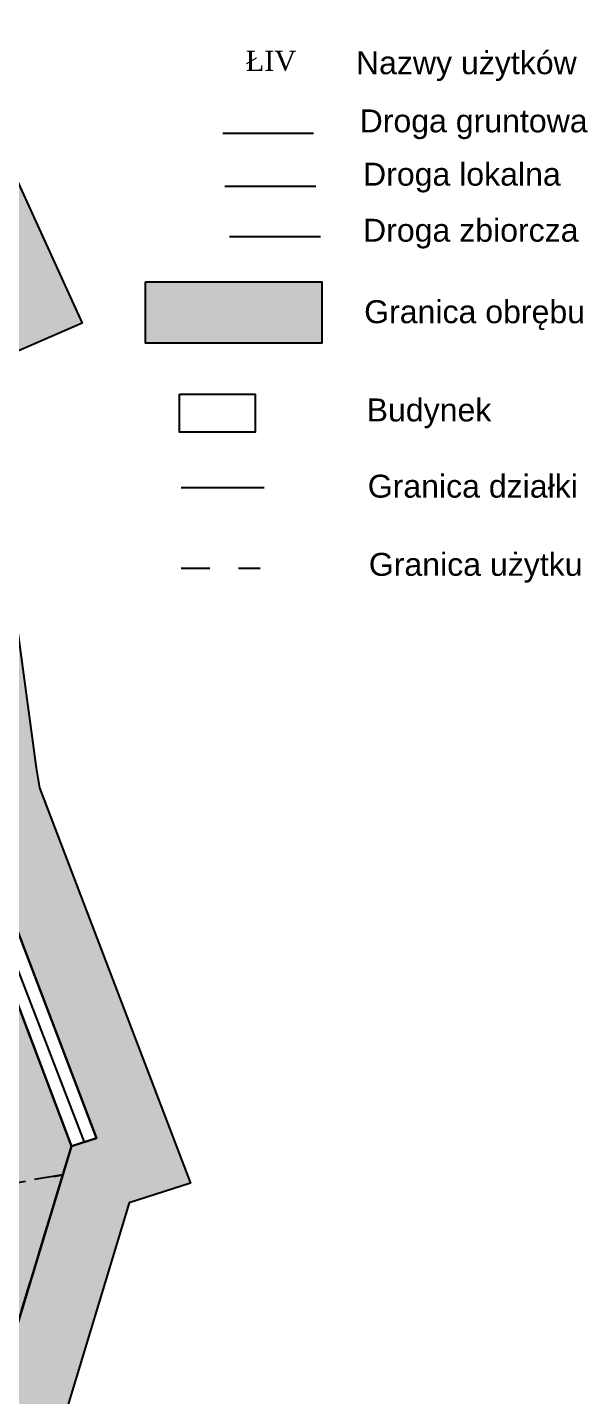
# Model space of a CAD drawing. Header units: millimetres. Extents: x 1380 to 3497, y 917 to 2357.
# Drawn here: x 3044.9 to 3240.3, y 1161 to 1638.4 of the extents above; entities that cross this region are included whole.
import ezdxf

# ---------------------------------------------------------------- set-up
doc = ezdxf.new("R2010")
doc.units = ezdxf.units.MM
doc.linetypes.add('UZYTEK', pattern=[20, 10, -10])
for name, color, linetype in [('DROGI ODSZKODOWANIA', 7, 'Continuous'), ('DRUK', 7, 'Continuous'), ('dzialki', 250, 'Continuous'), ('Gospodarstwa', 7, 'Continuous'), ('kolory użytki', 7, 'Continuous'), ('Num użytków', 250, 'Continuous'), ('Obreb', 2, 'Continuous'), ('Pokolorwane użytki', 7, 'Continuous'), ('Uzytki', 250, 'UZYTEK')]:
    doc.layers.add(name, color=color, linetype=linetype)
doc.styles.get("Standard").update_dxf_attribs({"font": 'arial.ttf'})
doc.styles.add('Uzytki', font='times.ttf', dxfattribs={"height": 7})

msp = doc.modelspace()

# ---------------------------------------------------------------- hatches: boundary and pattern name
at = {"layer": 'DRUK', "true_color": 0xf4ee51}
h = msp.add_hatch(color=41, dxfattribs=at)
h.dxf.hatch_style = 1
h.paths.add_polyline_path([(3147.65, 1528.16), (3147.65, 1549.56), (3086.07, 1549.56), (3086.07, 1528.16)])
at = {"layer": 'Obreb', "true_color": 0xf4ee51}
h = msp.add_hatch(color=41, dxfattribs=at)
h.dxf.hatch_style = 1
h.paths.add_polyline_path([(1843.77, 2075.91), (1839.89, 2076.73), (1821.8, 2074.33), (1789.76, 2070.08), (1739.27, 2064.25), (1569.18, 2044.6), (1564.53, 2044.15), (1500.42, 2035.92), (1473.15, 2032.87), (1468.93, 1980), (1462.92, 1894.61), (1456.31, 1773.44), (1452.55, 1718.71), (1450.66, 1680.7), (1442.54, 1619.86), (1424.58, 1499.01), (1404.87, 1303.08), (1390.68, 1109.1), (1379.54, 977.39), (1416.06, 982.26), (1503.01, 993.87), (1504.63, 994.09), (1506.25, 994.3), (1621.93, 1009.75), (1623.42, 1009.95), (1726.06, 1023.65), (1744.84, 1026.16), (1749.27, 1026.75), (2001.11, 1060.37), (2068.99, 1069.43), (2152.68, 1080.6), (2558.18, 1139.98), (2925.58, 1191.89), (2950.42, 1195.27), (3034.81, 1077.94), (3080.44, 1228.22), (3101.82, 1235.05), (3049.2, 1373.09), (3047.94, 1379.97), (3036.54, 1465.16), (3034.11, 1481.41), (3037.35, 1523.54), (3064.08, 1535.14), (3042.44, 1582.63), (3034.82, 1599.34), (3026.23, 1623.42), (3022.72, 1647.12), (3015.17, 1693.82), (3010.46, 1738.63), (3007.5, 1779.8), (3007.5, 1828.93), (2995.54, 1854.86), (2982.24, 1913.84), (2978.33, 1926.18), (2939.25, 2070.19), (2911.03, 2085.83), (2875.11, 2109.04), (2851.35, 2127.45), (2832.79, 2142.28), (2800.7, 2188.75), (2762.52, 2156.94), (2761.01, 2154.88), (2592.26, 2137.52), (2569.19, 2140.22), (2541.29, 2148.28), (2358.61, 2230.49), (2370.36, 2167.83), (2372.08, 2158.65), (2124.8, 2119.92)])
h.paths.add_polyline_path([(2128.67, 2095.22), (2401.4, 2137.94), (2394.93, 2172.44), (2392, 2188.04), (2532.65, 2124.75), (2564.24, 2115.63), (2592.09, 2112.37), (2774.63, 2131.15), (2780.88, 2139.71), (2795.68, 2152.03), (2814.31, 2125.04), (2835.89, 2107.8), (2860.65, 2088.62), (2898.18, 2064.37), (2917.89, 2053.45), (2954.34, 1919.13), (2958.08, 1907.3), (2971.73, 1846.78), (2982.5, 1823.44), (2982.5, 1778.91), (2985.55, 1736.43), (2990.38, 1690.52), (2998.01, 1643.29), (3001.86, 1617.33), (3011.63, 1589.94), (3019.69, 1572.27), (3030.77, 1547.94), (3018.26, 1542.51), (3013.6, 1540.82), (3008.97, 1480.5), (3011.79, 1461.65), (3023.24, 1376.04), (3025.03, 1366.32), (3069.05, 1250.82), (3060.33, 1248.04), (3025.58, 1133.59), (2961.94, 1222.07), (2922.15, 1216.65), (2554.62, 1164.73), (2149.21, 1105.36), (2065.68, 1094.21), (1997.8, 1085.15), (1745.96, 1051.53), (1741.53, 1050.94), (1722.75, 1048.43), (1620.11, 1034.73), (1618.62, 1034.53), (1502.94, 1019.08), (1501.32, 1018.87), (1499.71, 1018.65), (1412.75, 1007.04), (1407.07, 1006.29), (1415.61, 1107.14), (1429.78, 1300.92), (1449.4, 1495.92), (1467.3, 1616.37), (1475.58, 1678.42), (1477.51, 1717.23), (1481.26, 1771.9), (1487.87, 1893.05), (1493.86, 1978.13), (1496.43, 2010.32), (1503.4, 2011.1), (1567.32, 2019.31), (1571.82, 2019.74), (1742.14, 2039.42), (1792.84, 2045.27), (1825.09, 2049.55), (1838.91, 2051.38), (1843.08, 2050.5)], flags=16)
at = {"layer": 'Pokolorwane użytki', "true_color": 0x5e6624}
h = msp.add_hatch(color=59, dxfattribs=at)
h.dxf.hatch_style = 1
h.paths.add_polyline_path([(3018.11, 1359.41), (3017.86, 1360.58), (3009.45, 1359.22), (2967.21, 1237.26), (2975.2, 1224.28), (3057.28, 1237.99), (3060.33, 1248.04)])
h = msp.add_hatch(color=59, dxfattribs=at)
h.dxf.hatch_style = 1
h.paths.add_polyline_path([(3057.28, 1237.99), (2975.2, 1224.28), (2986.68, 1201.04), (3005.01, 1185.14), (3012.79, 1151.37), (3025.58, 1133.59)])

# ---------------------------------------------------------------- linework, layer by layer
at = {"layer": 'DROGI ODSZKODOWANIA', "color": 1}
msp.add_lwpolyline([(3014.89, 1548.78), (3010.68, 1541.77), (3007.56, 1527.47), (3006.42, 1480.04), (3020.18, 1364.65), (3064.69, 1249.43)], dxfattribs=at)
at = {"layer": 'dzialki'}
for points in [[(3011.79, 1461.65), (3008.97, 1480.5), (3013.6, 1540.82), (3018.26, 1542.51), (3007.11, 1563.28), (3009.99, 1549.14), (3006.28, 1540.33), (3002.67, 1527.61), (3003.65, 1478.78), (3014.84, 1374.79), (3018.11, 1359.41), (3060.33, 1248.04), (3069.05, 1250.82), (3025.03, 1366.32), (3023.24, 1376.04)], [(3018.11, 1359.41), (3014.84, 1374.79), (2961.94, 1222.07), (3025.58, 1133.59), (3060.33, 1248.04)]]:
    msp.add_lwpolyline(points, close=True, dxfattribs=at)
msp.add_lwpolyline([(3098.55, 1477.87), (3127.49, 1477.87)], dxfattribs=at)
at = {"layer": 'Gospodarstwa', "color": 250}
for points in [[(3086.07, 1549.56), (3147.65, 1549.56), (3147.65, 1528.16), (3086.07, 1528.16)], [(3097.98, 1510.38), (3124.39, 1510.38), (3124.39, 1497.19), (3097.98, 1497.19)]]:
    msp.add_lwpolyline(points, close=True, dxfattribs=at)
at = {"layer": 'kolory użytki', "color": 3}
msp.add_line((3113.09, 1601.5), (3144.74, 1601.5), dxfattribs=at)
at = {"layer": 'kolory użytki', "color": 5}
msp.add_line((3113.82, 1582.93), (3145.47, 1582.93), dxfattribs=at)
at = {"layer": 'kolory użytki', "color": 1}
msp.add_line((3115.47, 1565.42), (3147.13, 1565.42), dxfattribs=at)
at = {"layer": 'Obreb'}
for points in [[(3022.72, 1647.12), (3026.23, 1623.42), (3034.82, 1599.34), (3042.44, 1582.63), (3064.08, 1535.14), (3037.35, 1523.54), (3034.11, 1481.41), (3036.54, 1465.16), (3047.94, 1379.97), (3049.2, 1373.09), (3101.82, 1235.05), (3080.44, 1228.22), (3034.81, 1077.94), (2950.42, 1195.27), (2925.58, 1191.89), (2558.18, 1139.98)], [(2998.01, 1643.29), (3001.86, 1617.33), (3011.63, 1589.94), (3019.69, 1572.27), (3030.77, 1547.94), (3018.26, 1542.51), (3013.6, 1540.82), (3008.97, 1480.5), (3011.79, 1461.65), (3023.24, 1376.04), (3025.03, 1366.32), (3069.05, 1250.82), (3060.33, 1248.04), (3025.58, 1133.59), (2961.94, 1222.07), (2922.15, 1216.65), (2554.62, 1164.73)]]:
    msp.add_lwpolyline(points, dxfattribs=at)
at = {"layer": 'Uzytki'}
msp.add_lwpolyline([(3098.55, 1449.71), (3126.06, 1449.71)], dxfattribs=at)
for points in [[(3018.11, 1359.41), (3017.86, 1360.58), (3009.45, 1359.22), (2967.21, 1237.26), (2975.2, 1224.28), (3057.28, 1237.99), (3060.33, 1248.04)], [(3057.28, 1237.99), (2975.2, 1224.28), (2986.68, 1201.04), (3005.01, 1185.14), (3012.79, 1151.37), (3025.58, 1133.59)]]:
    msp.add_lwpolyline(points, close=True, dxfattribs=at)

# ---------------------------------------------------------------- texts
at = {"layer": 'Gospodarstwa', "color": 250}
for s, p in [('Granica obrębu', (3162.37, 1535.17)), ('Budynek', (3163.23, 1500.9)), ('Granica działki', (3163.62, 1474.3)), ('Granica użytku', (3164, 1447.02))]:
    msp.add_text(s, height=8, dxfattribs=at).set_placement(p)
at = {"layer": 'kolory użytki', "color": 250}
for s, p in [('Nazwy użytków', (3159.51, 1622.05)), ('Droga gruntowa', (3160.79, 1601.76)), ('Droga lokalna', (3161.98, 1583.16))]:
    msp.add_text(s, height=8, dxfattribs=at).set_placement(p)
at = {"layer": 'kolory użytki', "color": 0}
msp.add_text('Droga zbiorcza', height=8, dxfattribs=at).set_placement((3161.98, 1563.61))
at = {"layer": 'Num użytków', "insert": (3121.08, 1630.21), "char_height": 7, "width": 14.8513, "attachment_point": 1, "style": 'Uzytki'}
msp.add_mtext('ŁIV', dxfattribs=at)

doc.saveas('drawing.dxf')
